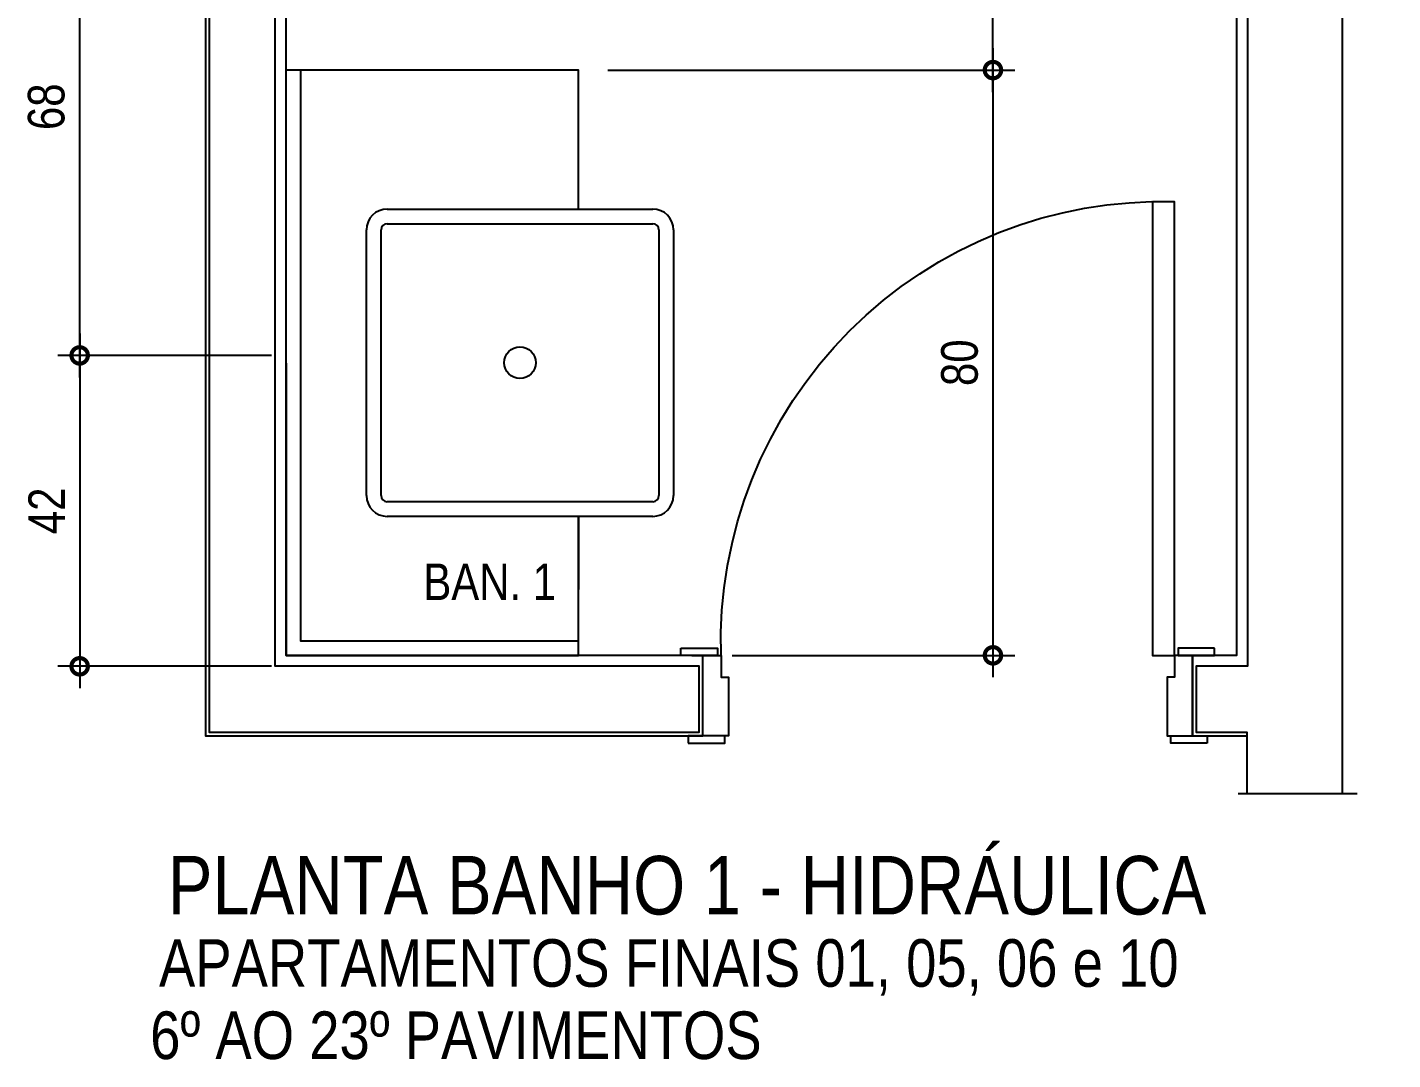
# Model space of a CAD drawing. Header units: metres. Extents: x 3 to 168, y -142 to 28.
# Drawn here: x 2.786 to 4.654, y 2.987 to 4.398 of the extents above; entities that cross this region are included whole.
import ezdxf

# ---------------------------------------------------------------- set-up
doc = ezdxf.new("R2010")
doc.units = ezdxf.units.M
doc.linetypes.add('DASHEDX2', pattern=[1.5, 1, -0.5])
for name, color, linetype in [('ARQ-ALV ACAB', 4, 'Continuous'), ('ARQ-ALV OSSO', 5, 'Continuous'), ('ARQ-AUX', 7, 'Continuous'), ('ARQ-CAX @ 1', 1, 'Continuous'), ('ARQ-DIM', 2, 'Continuous'), ('ARQ-HID', 2, 'Continuous'), ('ARQ-PRJ', 7, 'DASHEDX2'), ('ARQ-TXT', 2, 'Continuous')]:
    doc.layers.add(name, color=color, linetype=linetype)
doc.styles.add('Adesa', font='ARIALN.TTF')
doc.dimstyles.new('ADESA 1-0025', dxfattribs={"dimtxt": 0.05, "dimasz": 0.045, "dimexe": 0.03, "dimexo": 0.04, "dimgap": 0.02, "dimtad": 1, "dimtoh": 1, "dimdec": 0, "dimlfac": 100, "dimzin": 4, "dimtxsty": 'Adesa', "dimblk": 'DOTSMALL', "dimcen": 1, "dimdle": 0.03, "dimclrd": 1, "dimclre": 1, "dimclrt": 256, "dimazin": 1, "dimtm": 1e-09, "dimtfac": 1, "dimtdec": 0, "dimtix": 1, "dimtmove": 2, "dimatfit": 0, "dimldrblk": 'DOTSMALL', "dimfxl": 0.8, "dimtvp": 2, "dimtolj": 1, "dimtzin": 0, "dimarcsym": 0})

# ---------------------------------------------------------------- blocks, each defined once
blk = doc.blocks.new('ARQ-HID-CUBA Q')
for points in [[(-0.1816, 0), (0.1816, 0)], [(-0.1816, -0.11), (0.1816, -0.11)], [(-0.1816, -0.13), (0.1816, -0.13)], [(-0.21, -0.5016), (-0.21, -0.1384)], [(-0.19, -0.5016), (-0.19, -0.1384)], [(0.19, -0.1384), (0.19, -0.5016)], [(0.21, -0.1384), (0.21, -0.5016)], [(-0.21, -0.4), (-0.31, -0.4)], [(0.21, -0.4), (0.31, -0.4)], [(0.1816, -0.51), (-0.1816, -0.51)], [(0.1816, -0.53), (-0.1816, -0.53)], [(0.1816, -0.53), (-0.1816, -0.53)]]:
    blk.add_lwpolyline(points)
blk.add_circle((0, -0.32), 0.0216)
for centre, radius, start, end in [((-0.1816, -0.1384), 0.0284, 90, 180), ((0.1816, -0.1384), 0.0284, 0, 90), ((-0.1816, -0.1384), 0.0084, 90, 180), ((0.1816, -0.1384), 0.0084, 0, 90), ((-0.1816, -0.5016), 0.0284, 180, 270), ((-0.1816, -0.5016), 0.0084, 180, 270), ((0.1816, -0.5016), 0.0284, 270, 0), ((0.1816, -0.5016), 0.0084, 270, 0)]:
    blk.add_arc(centre, radius, start, end)
blk = doc.blocks.new('*U26')
for points in [[(-0.665, -0.03), (-0.615, -0.03), (-0.615, -0.04), (-0.665, -0.04)], [(0.045, -0.03), (-0.005, -0.03), (-0.005, -0.04), (0.045, -0.04)], [(-0.675, -0.16), (-0.625, -0.16), (-0.625, -0.15), (-0.675, -0.15)], [(0, -0.15), (0, -0.77), (-0.03, -0.77), (-0.03, -0.15)], [(0.055, -0.16), (0.005, -0.16), (0.005, -0.15), (0.055, -0.15)]]:
    blk.add_lwpolyline(points, close=True)
for points in [[(-0.66, -0.15), (-0.62, -0.15), (-0.62, -0.12), (-0.61, -0.12), (-0.61, -0.04), (-0.645, -0.04), (-0.645, -0.15)], [(0.04, -0.15), (0, -0.15), (0, -0.12), (-0.01, -0.12), (-0.01, -0.04), (0.025, -0.04), (0.025, -0.15)]]:
    blk.add_lwpolyline(points)
at = {"layer": 'ARQ-PRJ'}
blk.add_arc((-0.0179, -0.1679), 0.6024, 178.2986, 271.7014, dxfattribs=at)
blk = doc.blocks.new('_DotSmall')
at = {"color": 0, "linetype": 'ByBlock', "const_width": 0.5}
blk.add_lwpolyline([(-0.0625, 0, 1), (0.0625, 0, 1)], format="xyb", close=True, dxfattribs=at)
blk = doc.blocks.new('*D34')
at = {"layer": 'ARQ-DIM', "color": 1, "lineweight": -2, "transparency": 16777216}
for p, q in [((2.8578, 3.98), (2.8578, 3.495)), ((3.12, 3.95), (2.8278, 3.95)), ((3.12, 3.525), (2.8278, 3.525))]:
    blk.add_line(p, q, dxfattribs=at)
at = {"layer": 'Defpoints', "color": 0, "transparency": 16777216}
for p in [(3.16, 3.95), (2.8578, 3.525), (3.16, 3.525)]:
    blk.add_point(p, dxfattribs=at)
at = {"layer": 'ARQ-DIM', "color": 1, "lineweight": -2, "transparency": 16777216, "xscale": 0.045, "yscale": 0.045, "zscale": 0.045}
for p, rotation in [((2.8578, 3.95), 90), ((2.8578, 3.525), 270)]:
    blk.add_blockref('_DotSmall', p, dxfattribs=dict(at, rotation=rotation))
at = {"layer": 'ARQ-DIM', "transparency": 16777216, "insert": (2.8127, 3.7375), "char_height": 0.05, "attachment_point": 5, "rotation": 90, "style": 'Adesa'}
blk.add_mtext('\\A1;42', dxfattribs=at)
blk = doc.blocks.new('*D35')
at = {"layer": 'ARQ-DIM', "color": 1, "lineweight": -2, "transparency": 16777216}
for p, q in [((2.8578, 3.92), (2.8578, 4.6599)), ((3.1851, 4.6299), (2.8278, 4.6299)), ((3.12, 3.95), (2.8278, 3.95))]:
    blk.add_line(p, q, dxfattribs=at)
at = {"layer": 'Defpoints', "color": 0, "transparency": 16777216}
for p in [(2.8578, 4.6299), (3.2251, 4.6299), (3.16, 3.95)]:
    blk.add_point(p, dxfattribs=at)
at = {"layer": 'ARQ-DIM', "color": 1, "lineweight": -2, "transparency": 16777216, "xscale": 0.045, "yscale": 0.045, "zscale": 0.045}
for p, rotation in [((2.8578, 4.6299), 90), ((2.8578, 3.95), 270)]:
    blk.add_blockref('_DotSmall', p, dxfattribs=dict(at, rotation=rotation))
at = {"layer": 'ARQ-DIM', "transparency": 16777216, "insert": (2.8123, 4.2899), "char_height": 0.05, "attachment_point": 5, "rotation": 90, "style": 'Adesa'}
blk.add_mtext('\\A1;68', dxfattribs=at)
blk = doc.blocks.new('*D39')
at = {"layer": 'ARQ-DIM', "color": 1, "lineweight": -2, "transparency": 16777216}
for p, q in [((4.1069, 4.31), (4.1069, 4.97)), ((3.57, 4.94), (4.1369, 4.94)), ((3.58, 4.34), (4.1369, 4.34))]:
    blk.add_line(p, q, dxfattribs=at)
at = {"layer": 'Defpoints', "color": 0, "transparency": 16777216}
for p in [(3.53, 4.94), (4.1069, 4.94), (3.54, 4.34)]:
    blk.add_point(p, dxfattribs=at)
at = {"layer": 'ARQ-DIM', "color": 1, "lineweight": -2, "transparency": 16777216, "xscale": 0.045, "yscale": 0.045, "zscale": 0.045}
for p, rotation in [((4.1069, 4.94), 90), ((4.1069, 4.34), 270)]:
    blk.add_blockref('_DotSmall', p, dxfattribs=dict(at, rotation=rotation))
at = {"layer": 'ARQ-DIM', "transparency": 16777216, "insert": (4.0614, 4.64), "char_height": 0.05, "attachment_point": 5, "rotation": 90, "style": 'Adesa'}
blk.add_mtext('\\A1;60 - mín.', dxfattribs=at)
blk = doc.blocks.new('*D42')
at = {"layer": 'ARQ-DIM', "color": 1, "lineweight": -2, "transparency": 16777216}
for p, q in [((4.1069, 4.37), (4.1069, 3.51)), ((3.8213, 4.34), (4.1369, 4.34)), ((3.75, 3.54), (4.1369, 3.54))]:
    blk.add_line(p, q, dxfattribs=at)
at = {"layer": 'Defpoints', "color": 0, "transparency": 16777216}
for p in [(3.7813, 4.34), (3.71, 3.54), (4.1069, 3.54)]:
    blk.add_point(p, dxfattribs=at)
at = {"layer": 'ARQ-DIM', "color": 1, "lineweight": -2, "transparency": 16777216, "xscale": 0.045, "yscale": 0.045, "zscale": 0.045}
for p, rotation in [((4.1069, 4.34), 90), ((4.1069, 3.54), 270)]:
    blk.add_blockref('_DotSmall', p, dxfattribs=dict(at, rotation=rotation))
at = {"layer": 'ARQ-DIM', "transparency": 16777216, "insert": (4.0614, 3.94), "char_height": 0.05, "attachment_point": 5, "rotation": 90, "style": 'Adesa'}
blk.add_mtext('\\A1;80', dxfattribs=at)
blk = doc.blocks.new('AREAS MOLHADAS')
at = {"layer": 'ARQ-ALV ACAB'}
for points in [[(2.9954, 5.805), (3.03, 5.805), (3.03, 3.43), (3.71, 3.43), (3.71, 3.54), (3.14, 3.54), (3.14, 4.94), (3.53, 4.94), (3.53, 5.79), (3.78, 5.79), (3.78, 5.96), (2.9954, 5.96)], [(4.6536, 5.96), (4.38, 5.96), (4.3799, 5.79), (4.4401, 5.79), (4.4401, 3.54), (4.38, 3.54), (4.38, 3.43), (4.4541, 3.43), (4.4541, 3.351)], [(4.585, 3.351), (4.585, 3.5041), (4.585, 5.805), (4.6536, 5.805)]]:
    blk.add_lwpolyline(points, dxfattribs=at)
at = {"layer": 'ARQ-ALV OSSO'}
blk.add_lwpolyline([(3.035, 5.805), (3.035, 3.435), (3.705, 3.435), (3.705, 3.525), (3.125, 3.525), (3.125, 4.955), (3.515, 4.955), (3.515, 5.805)], close=True, dxfattribs=at)
blk.add_lwpolyline([(4.585, 3.351), (4.585, 3.5041), (4.585, 5.805), (4.4551, 5.805), (4.4551, 3.525), (4.385, 3.525), (4.385, 3.435), (4.4541, 3.435), (4.4541, 3.351)], dxfattribs=at)
at = {"layer": 'ARQ-AUX'}
blk.add_lwpolyline([(4.4422, 3.351), (4.6048, 3.351)], dxfattribs=at)
at = {"layer": 'ARQ-HID'}
for points in [[(3.54, 4.15), (3.54, 4.34), (3.1399, 4.34), (3.14, 3.54), (3.54, 3.54), (3.54, 3.73)], [(3.1599, 4.34), (3.16, 3.56), (3.54, 3.56)]]:
    blk.add_lwpolyline(points, dxfattribs=at)
at = {"layer": 'ARQ-CAX @ 1', "xscale": -1, "rotation": 180}
blk.add_blockref('*U26', (4.355, 3.39), dxfattribs=at)
at = {"layer": 'ARQ-HID', "rotation": 90}
blk.add_blockref('ARQ-HID-CUBA Q', (3.14, 3.94), dxfattribs=at)
at = {"layer": 'ARQ-TXT', "ltscale": 0.5, "style": 'Adesa'}
blk.add_text('PLANTA BANHO 1 - HIDRÁULICA', height=0.08, dxfattribs=at).set_placement((2.9783, 3.1858))
at = {"layer": 'ARQ-TXT', "style": 'Adesa'}
for s, p in [('APARTAMENTOS FINAIS 01, 05, 06 e 10', (2.9663, 3.087, 108.9697)), ('6º AO 23º PAVIMENTOS', (2.9542, 2.9882, 217.9394))]:
    blk.add_text(s, height=0.065, dxfattribs=at).set_placement(p)
at = {"layer": 'ARQ-TXT', "insert": (3.3279, 3.6655), "char_height": 0.05, "attachment_point": 1, "style": 'Adesa'}
blk.add_mtext_dynamic_manual_height_columns('BAN. 1', width=0.171339, gutter_width=1, heights=[0], dxfattribs=at)
at = {"layer": 'ARQ-DIM'}
dim = blk.add_linear_dim(base=(4.1069, 4.94), p1=(3.54, 4.34), p2=(3.53, 4.94), angle=90, text='<> - mín.', dimstyle='ADESA 1-0025', dxfattribs=at)
dim.commit()
dim.dimension.update_dxf_attribs({"geometry": '*D39', "text_midpoint": (4.0614, 4.64)})
for base, p1, p2, picture, middle in [((2.8578, 4.6299), (3.16, 3.95), (3.2251, 4.6299), '*D35', (2.8123, 4.2899)), ((4.1069, 3.54), (3.7813, 4.34), (3.71, 3.54), '*D42', (4.0614, 3.94)), ((2.857816176, 3.524998327), (3.159960342, 3.949998326), (3.159960342, 3.524998327), '*D34', (2.812713856, 3.737498326))]:
    dim = blk.add_linear_dim(base=base, p1=p1, p2=p2, angle=90, dimstyle='ADESA 1-0025', dxfattribs=at)
    dim.commit()
    dim.dimension.update_dxf_attribs({"geometry": picture, "text_midpoint": middle})

msp = doc.modelspace()

# ---------------------------------------------------------------- block references
msp.add_blockref('AREAS MOLHADAS', (0, 0))

doc.saveas('drawing.dxf')
